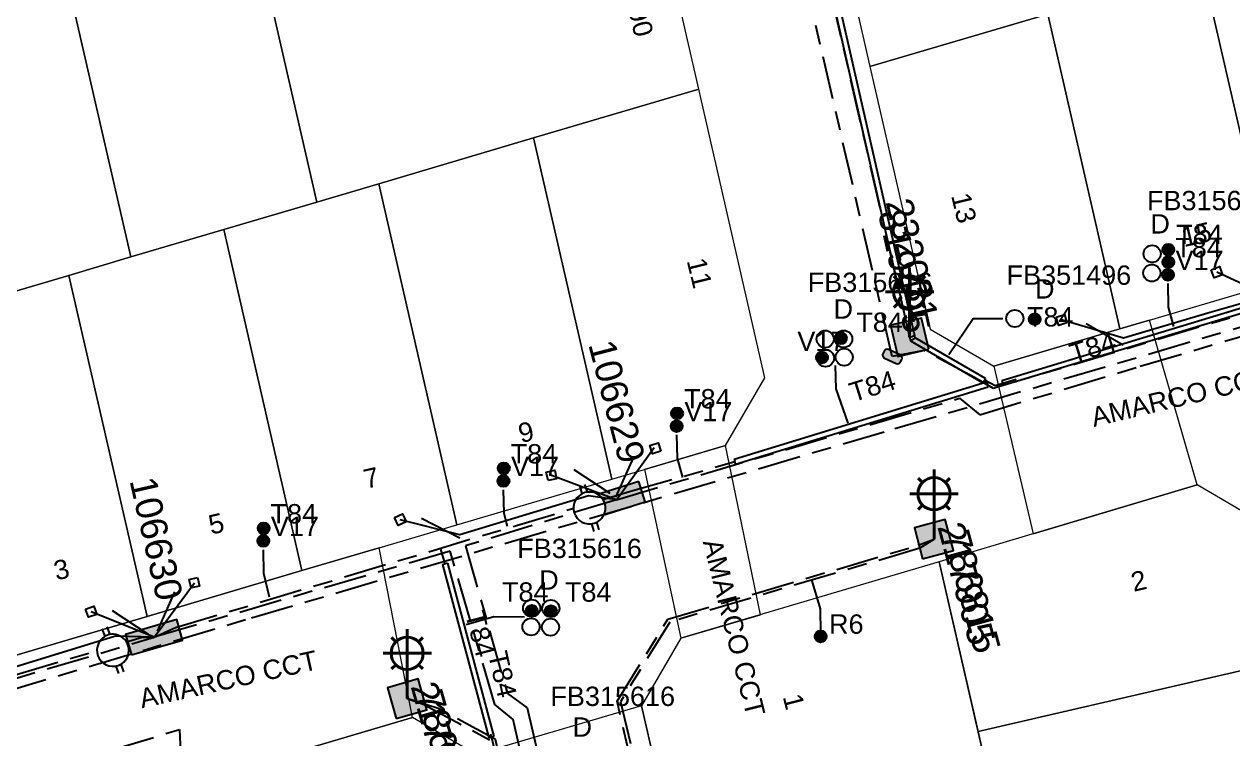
# Model space of a CAD drawing. Header units: metres. Extents: x 303957 to 307239, y 6268736 to 6272503.
# Drawn here: x 305712.5 to 305825, y 6269587.2 to 6269653.7 of the extents above; entities that cross this region are included whole.
import ezdxf
from ezdxf.enums import TextEntityAlignment as Align

# ---------------------------------------------------------------- set-up
doc = ezdxf.new("R2010")
doc.units = ezdxf.units.M
doc.linetypes.add('Cable Exist UG', pattern=[8.2, 4, -1.2, 1.8, -1.2])
doc.layers.get('0').update_dxf_attribs({"color": 6})
doc.layers.add('Cadastre Land Parcels_SP_EXT', color=9, linetype='Continuous', lineweight=5)
doc.layers.add('Cadastre Roads_SP_EXT', color=9, linetype='Continuous', lineweight=5)
for name, color, linetype in [('Duct_SP_EXT', 7, 'Continuous'), ('Equip_LV_EXT', 7, 'Continuous'), ('Equip_SP_SL_EXT', 7, 'Continuous'), ('Mains_HV_EXT', 7, 'Continuous'), ('Mains_LV_EXT', 7, 'Continuous'), ('Mains_LV_SL_EXT', 7, 'Continuous'), ('Services_SP_EXT', 7, 'Continuous'), ('SupportsUG_SP_LV_EXT', 7, 'Continuous'), ('SupportsUG_SP_LV_SL_EXT', 7, 'Continuous'), ('Trench_SP_EXT', 7, 'Continuous')]:
    doc.layers.add(name, color=color, linetype=linetype)
doc.styles.add('COLUMN_LABEL', font='arial.ttf')
doc.styles.add('iecARIAL', font='arial.ttf', dxfattribs={"height": 2})
doc.styles.add('POLE_LABEL', font='arial.ttf')
doc.styles.get("Standard").update_dxf_attribs({"font": 'arial.ttf'})

# ---------------------------------------------------------------- blocks, each defined once
blk = doc.blocks.new('COLUMN_EXT')
blk.add_hatch(color=256).paths.add_polyline_path([(-1.49, 1.48), (-1.49, -1.49), (1.48, -1.49), (1.48, 1.48)])
blk.add_lwpolyline([(-1.49, -1.49), (1.48, -1.49), (1.48, 1.48), (-1.49, 1.48)], close=True)
for tag, height, style, flags, p in [('ASSET_NUM', 2.5, 'COLUMN_LABEL', 8, (2, 2)), ('STRUCTURE_PLANT_NUMBER', 0.2, 'POLE_LABEL', 9, (1.81, 0.03)), ('STREET_CODE', 0.2, 'COLUMN_LABEL', 9, (1.81, -0.2))]:
    blk.add_attdef(tag, text='', height=height, dxfattribs=dict(style=style, flags=flags)).set_placement(p, align=Align.MIDDLE_LEFT)
at = {"flags": 9}
for tag, p in [('COLUMN_TYPE', (1.81, -0.4)), ('OWNED_BY', (1.81, -0.6)), ('STATE', (1.81, -0.8)), ('USAGE', (1.81, -1)), ('LEGEND', (1.81, -1.2)), ('STREETNAME', (1.81, -1.6)), ('SUBURB', (1.81, -1.8)), ('LOCATION', (1.81, -1.4)), ('NOTES', (1.81, -2))]:
    blk.add_attdef(tag, text='', height=0.2, dxfattribs=at).set_placement(p, align=Align.MIDDLE_LEFT)
at = {"flags": 1}
blk.add_attdef('Z', (1.81, -2.35), '', height=0.2, dxfattribs=at)
blk = doc.blocks.new('PILLAR_EXT')
blk.add_hatch(color=256).paths.add_polyline_path([(-2.475, 0.99), (-2.475, -0.99), (2.475, -0.99), (2.475, 0.99)])
blk.add_lwpolyline([(-2.475, -0.99), (2.475, -0.99), (2.475, 0.99), (-2.475, 0.99)], close=True)
at = {"style": 'iecARIAL', "flags": 8}
blk.add_attdef('ASSET_NUM', (1.5, 3.5), '', height=2.5, dxfattribs=at)
for tag, p, flags in [('OWNED_BY', (0, -0.2), 9), ('STATE', (0, -0.4), 9), ('SUPPORT_TYPE', (0, -0.6), 9), ('USAGE', (0, -0.8), 9), ('LEGEND', (0, -1), 9), ('LOCATION', (0, -1.2), 9), ('STREETNAME', (0, -1.8), 9), ('SUBURB', (0, -2), 1), ('NOTES', (0, -1.4), 9), ('PARENT', (0, -1.6), 9)]:
    blk.add_attdef(tag, p, '', height=0.2, dxfattribs=dict(flags=flags))
blk = doc.blocks.new('DUCT_EXT')
blk.add_circle((0, 0.8), 0.8)
at = {"flags": 1}
blk.add_attdef('Z', (0, 0), '', height=0.2, dxfattribs=at)
at = {"flags": 9}
for tag, p in [('DUCT_CODE', (0, 0)), ('XSECT_TYPE', (0, -0.2)), ('STATE', (0, -0.6)), ('FB_REFERENCE', (0, -0.4)), ('NOTES', (0, -0.8))]:
    blk.add_attdef(tag, text='', height=0.2, dxfattribs=at).set_placement(p, align=Align.MIDDLE_LEFT)
blk = doc.blocks.new('SL_LANTERN_EXT')
at = {"lineweight": 40}
for p, q in [((-1.46, 5.68), (-1.06, 5.28)), ((0, 1.97), (0, 6.47)), ((1.46, 5.68), (1.06, 5.28)), ((-2.25, 4.22), (2.25, 4.22)), ((-1.46, 2.76), (-1.06, 3.16)), ((0, 0), (0, 2.72)), ((1.46, 2.76), (1.06, 3.16))]:
    blk.add_line(p, q, dxfattribs=at)
blk.add_circle((0, 4.22), 1.5, dxfattribs=at)
at = {"style": 'iecARIAL', "flags": 8}
blk.add_attdef('ASSET_NUM', (1.5, 1.5), '', height=2.5, dxfattribs=at)
for tag, p, height, flags in [('CONSTRUCTED_VOLTAGE', (0.98, -0.65), 0.2, 9), ('CONTROL_TYPE', (0.98, -0.85), 0.2, 9), ('LANTERN_PURPOSE', (0.98, -1.05), 0.2, 9), ('LANTERN_TYPE', (0.98, -1.25), 0.2, 9), ('LNUMBER', (2.18, -3.25), 2.5, 8), ('OPERATING_VOLTAGE', (0.98, -1.65), 0.2, 9), ('ORIENTATION', (0.98, -1.85), 0.2, 9), ('OWNED_BY', (0.98, -2.05), 0.2, 9), ('STATE', (0.98, -2.25), 0.2, 9), ('NO_PHASES', (0.98, -1.45), 0.2, 9), ('USAGE', (0.98, -2.45), 0.2, 9), ('CEXIST', (0.98, -2.65), 0.2, 9), ('CNEW', (0.98, -2.85), 0.2, 9), ('CNUMBER', (0.98, -3.05), 0.2, 9), ('CREMOVE', (0.98, -3.25), 0.2, 9), ('CREPLACE', (0.98, -3.45), 0.2, 9), ('LKINGHEIGHT', (0.98, -3.65), 0.2, 9), ('LBRACKET', (0.98, -3.85), 0.2, 9), ('LBRACKETVOCAB', (0.98, -4.05), 0.2, 9), ('LCATEGORY', (0.98, -4.25), 0.2, 9), ('LCHARGE1', (0.98, -4.45), 0.2, 9), ('LCHARGE1PERCENT', (0.98, -4.65), 0.2, 9), ('LCHARGE2', (0.98, -4.85), 0.2, 9), ('LCHARGE2PERCENT', (0.98, -5.05), 0.2, 9), ('LCHARGE3', (0.98, -5.25), 0.2, 9), ('LCHARGE3PERCENT', (0.98, -5.45), 0.2, 9), ('LEXIST', (0.98, -5.65), 0.2, 9), ('LLAMP', (0.98, -5.85), 0.2, 9), ('LLAMPVOCAB', (0.98, -6.05), 0.2, 9), ('LMAST', (0.98, -6.25), 0.2, 9), ('LMASTVOCAB', (0.98, -6.45), 0.2, 9), ('LNEW', (0.98, -6.65), 0.2, 9), ('LANTNUMBER', (0.98, -6.85), 0.2, 9), ('LOUTREACH', (0.98, -7.25), 0.2, 9), ('LOUTREACHVOCAB', (0.98, -7.45), 0.2, 9), ('LRATECODE', (0.98, -7.65), 0.2, 9), ('LREMOVE', (0.98, -7.85), 0.2, 9), ('LREPLACE', (0.98, -8.05), 0.2, 9), ('LTYPE', (0.98, -8.25), 0.2, 9), ('LTYPEVOCAB', (0.98, -8.45), 0.2, 9), ('LEGEND', (0.98, -8.65), 0.2, 9), ('LOCATION', (0.98, -8.85), 0.2, 9), ('NOTES', (0.98, -9.05), 0.2, 9), ('STREETNAME', (0.98, -9.25), 0.2, 9), ('SUBURB', (0.98, -9.45), 0.2, 1)]:
    blk.add_attdef(tag, p, '', height=height, dxfattribs=dict(flags=flags))
blk = doc.blocks.new('CCP_EXT')
at = {"flags": 9}
for tag, p in [('STATE', (0, -1.8)), ('LEGEND', (0, -1.4)), ('LIFE_SUPPORT', (0, -1.6)), ('NOTES', (0, -2))]:
    blk.add_attdef(tag, text='', height=0.2, dxfattribs=at).set_placement(p, align=Align.MIDDLE_LEFT)
blk.add_wipeout([(0, 0.57), (0.57, 0), (0, -0.57), (-0.57, 0)])
blk.add_lwpolyline([(-0.57, 0), (0, 0.57), (0.57, 0), (0, -0.57), (-0.57, 0)])
at = {"flags": 1}
blk.add_attdef('Z', (0, 0), '', height=0.2, dxfattribs=at)
at = {"flags": 9}
for tag, p in [('CCP_TYPE', (0, 0)), ('CONSTRUCTED_VOLTAGE', (0, -0.2)), ('OPERATING_VOLTAGE', (0, -0.6)), ('ORIENTATION', (0, -0.8)), ('OWNED_BY', (0, -1)), ('NO_PHASES', (0, -0.4)), ('USAGE', (0, -1.2))]:
    blk.add_attdef(tag, text='', height=0.2, dxfattribs=at).set_placement(p, align=Align.MIDDLE_LEFT)
blk = doc.blocks.new('LV_STJ_EXT')
h = blk.add_hatch(color=256)
edge = h.paths.add_edge_path()
edge.add_ellipse((-0.59, 0.13), major_axis=(0.226, 0.226), ratio=1, start_angle=45, end_angle=135)
edge.add_line((-0.91, 0.13), (-0.91, -0.13))
edge.add_ellipse((-0.59, -0.13), major_axis=(0.226, 0.226), ratio=1, start_angle=135, end_angle=225)
edge.add_line((-0.59, -0.45), (0.59, -0.45))
edge.add_ellipse((0.59, -0.13), major_axis=(-0.226, 0.226), ratio=1, start_angle=135, end_angle=225)
edge.add_line((0.91, -0.13), (0.91, 0.13))
edge.add_ellipse((0.59, 0.13), major_axis=(-0.226, 0.226), ratio=1, start_angle=225, end_angle=315)
edge.add_line((0.59, 0.45), (-0.59, 0.45))
blk.add_lwpolyline([(-0.91, 0.13), (-0.91, -0.13, 0.414214), (-0.59, -0.45), (0.59, -0.45, 0.414214), (0.91, -0.13), (0.91, 0.13, 0.414214), (0.59, 0.45), (-0.59, 0.45, 0.414214)], format="xyb", close=True)
at = {"flags": 1}
blk.add_attdef('Z', (0, 0), '', height=0.2, dxfattribs=at)
at = {"flags": 9}
for tag, p in [('ORIENTATION', (0, 0)), ('USAGE', (0, -0.2)), ('LEGEND', (0, -0.4)), ('NOTES', (0, -0.6))]:
    blk.add_attdef(tag, text='', height=0.2, dxfattribs=at).set_placement(p, align=Align.MIDDLE_LEFT)
blk = doc.blocks.new('LV_UG_LINKS_OPEN_EXT')
blk.add_wipeout([(-0.25, 1.47), (-0.43, 1.43), (-0.61, 1.36), (-0.77, 1.28), (-0.93, 1.17), (-1.07, 1.05), (-1.19, 0.9), (-1.29, 0.75), (-1.38, 0.58), (-1.44, 0.4), (-1.48, 0.22), (-1.49, 0.03), (-1.49, -0.16), (-1.45, -0.34), (-1.4, -0.52), (-1.32, -0.69), (-1.23, -0.85), (-1.11, -1), (-0.98, -1.13), (-0.83, -1.24), (-0.66, -1.34), (-0.49, -1.41), (-0.31, -1.46), (-0.13, -1.49), (0.06, -1.49), (0.25, -1.47), (0.43, -1.43), (0.61, -1.36), (0.77, -1.28), (0.93, -1.17), (1.07, -1.05), (1.19, -0.9), (1.29, -0.75), (1.38, -0.58), (1.44, -0.4), (1.48, -0.22), (1.49, -0.03), (1.49, 0.16), (1.45, 0.34), (1.4, 0.52), (1.32, 0.69), (1.23, 0.85), (1.11, 1), (0.98, 1.13), (0.83, 1.24), (0.66, 1.34), (0.49, 1.41), (0.31, 1.46), (0.13, 1.49), (-0.06, 1.49)])
for p, q in [((-0.25, 1.47), (-0.25, 2.22)), ((0.25, 1.47), (0.25, 2.22)), ((-0.25, -1.47), (-0.25, -2.22)), ((0.25, -1.47), (0.25, -2.22))]:
    blk.add_line(p, q)
blk.add_lwpolyline([(0, -1.49, 1), (0, 1.49, 1)], format="xyb", close=True)
at = {"flags": 9}
for tag, p in [('ACTUAL_STATUS', (0, 0)), ('CONSTRUCTED_VOLTAGE', (0, -0.2)), ('OPERATING_VOLTAGE', (0, -0.6)), ('ORIENTATION', (0, -0.8)), ('STATE', (0, -1)), ('SWITCH_TYPE', (0, -1.2)), ('NO_PHASES', (0, -0.4)), ('USAGE', (0, -1.4)), ('NOTES', (0, -1.6))]:
    blk.add_attdef(tag, text='', height=0.2, dxfattribs=at).set_placement(p, align=Align.MIDDLE_LEFT)
at = {"flags": 1}
blk.add_attdef('Z', (0, 0), '', height=0.2, dxfattribs=at)
blk = doc.blocks.new('CABLE_LARGE_EXT')
h = blk.add_hatch(color=256)
edge = h.paths.add_edge_path()
edge.add_arc((0, 0.55), 0.55, 0, 360)
blk.add_circle((0, 0.55), 0.55)
at = {"flags": 1}
blk.add_attdef('Z', (0, 0), '', height=0.2, dxfattribs=at)
at = {"flags": 9}
for tag, p in [('COND_CODE', (0, 0)), ('STATE', (0, -0.4)), ('XSECT_SIZE', (0, -0.6)), ('FB_REFERENCE', (0, -0.2)), ('NOTES', (0, -0.8))]:
    blk.add_attdef(tag, text='', height=0.2, dxfattribs=at).set_placement(p, align=Align.MIDDLE_LEFT)

msp = doc.modelspace()

# ---------------------------------------------------------------- linework, layer by layer
at = {"layer": 'Cadastre Land Parcels_SP_EXT', "linetype": 'Continuous'}
for points in [[(305716.65, 6269630.3), (305722.41, 6269632.01), (305712.93, 6269673.32), (305765.71, 6269689.24), (305764.82, 6269693.14), (305712.04, 6269677.22), (305695.68, 6269667.99), (305705.12, 6269626.9), (305716.65, 6269630.3)], [(305731.06, 6269634.56), (305739.71, 6269637.12), (305735.68, 6269654.7), (305731.11, 6269674.62), (305766.61, 6269685.33), (305765.71, 6269689.24), (305712.93, 6269673.32), (305722.41, 6269632.01), (305731.06, 6269634.56)], [(305807.74, 6269654.61), (305808.49, 6269654.84), (305804.87, 6269670.62), (305787.33, 6269666.59), (305791.2, 6269649.72), (305807.74, 6269654.61)], [(305745.48, 6269638.82), (305759.89, 6269643.08), (305775.26, 6269647.62), (305771.23, 6269665.2), (305735.68, 6269654.7), (305739.71, 6269637.12), (305745.48, 6269638.82)], [(305843.67, 6269633.95), (305844.23, 6269634.11), (305837.5, 6269663.41), (305825.79, 6269659.95), (305822.16, 6269658.87), (305828.88, 6269629.58), (305843.67, 6269633.95)], [(305817.22, 6269626.13), (305828.88, 6269629.58), (305822.16, 6269658.87), (305808.49, 6269654.83), (305807.74, 6269654.61), (305814.47, 6269625.32), (305817.22, 6269626.13)], [(305814.47, 6269625.32), (305807.74, 6269654.61), (305791.2, 6269649.72), (305796.8, 6269625.3), (305802.72, 6269621.84), (305814.47, 6269625.32)], [(305770.21, 6269612.24), (305777.75, 6269614.47), (305781.43, 6269620.76), (305775.26, 6269647.62), (305759.89, 6269643.08), (305767.17, 6269611.34), (305770.21, 6269612.24)], [(305767.17, 6269611.34), (305759.89, 6269643.08), (305745.48, 6269638.82), (305752.76, 6269607.09), (305767.17, 6269611.34)], [(305745.53, 6269604.95), (305752.76, 6269607.09), (305745.48, 6269638.82), (305739.71, 6269637.12), (305731.06, 6269634.56), (305738.34, 6269602.83), (305745.53, 6269604.95)], [(305738.34, 6269602.83), (305731.06, 6269634.56), (305722.41, 6269632.01), (305716.65, 6269630.3), (305723.93, 6269598.57), (305738.34, 6269602.83)], [(305723.93, 6269598.57), (305716.65, 6269630.3), (305705.12, 6269626.9), (305702.23, 6269626.05), (305709.52, 6269594.31), (305723.93, 6269598.57)], [(305830.49, 6269594.61), (305827.57, 6269607.34), (305821.66, 6269610.8), (305797.64, 6269603.65), (305801.27, 6269587.85), (305830.49, 6269594.61)], [(305801.71, 6269585.92), (305797.64, 6269603.65), (305773.61, 6269596.54), (305769.93, 6269590.25), (305772.47, 6269579.21), (305801.71, 6269585.92)], [(305833.85, 6269579.99), (305830.49, 6269594.61), (305801.27, 6269587.85), (305801.71, 6269585.92), (305804.62, 6269573.23), (305833.85, 6269579.99)], [(305757.48, 6269572.98), (305754.56, 6269585.71), (305748.64, 6269589.16), (305724.61, 6269582.06), (305728.24, 6269566.27), (305757.48, 6269572.98)]]:
    msp.add_lwpolyline(points, close=True, dxfattribs=at)
at = {"layer": 'Cadastre Roads_SP_EXT', "linetype": 'Continuous'}
msp.add_lwpolyline([(305815.15, 6269393.26), (305775.82, 6269564.58), (305772.47, 6269579.21), (305769.93, 6269590.25), (305754.56, 6269585.71), (305757.48, 6269572.98), (305760.84, 6269558.36), (305764.19, 6269543.74), (305794.4, 6269412.14), (305799.64, 6269389.31), (305815.15, 6269393.26)], close=True, dxfattribs=at)
at = {"layer": 'Duct_SP_EXT'}
for p, q in [((305794.9, 6269624.55), (305784.85, 6269668.66)), ((305795.37, 6269624.66), (305785.32, 6269668.77)), ((305794.9, 6269624.55), (305795.14, 6269624.6)), ((305794.9, 6269624.55), (305795.14, 6269624.6)), ((305794.99, 6269624.18), (305794.9, 6269624.55)), ((305794.99, 6269624.18), (305795.2, 6269624.33)), ((305801.72, 6269620.28), (305794.99, 6269624.18)), ((305795.37, 6269624.66), (305795.14, 6269624.6)), ((305795.37, 6269624.66), (305795.14, 6269624.6)), ((305795.41, 6269624.49), (305795.2, 6269624.33)), ((305795.41, 6269624.49), (305795.37, 6269624.66)), ((305801.96, 6269620.69), (305795.41, 6269624.49)), ((305778.56, 6269613.2), (305802.06, 6269620.38)), ((305778.7, 6269612.74), (305802.2, 6269619.92)), ((305801.72, 6269620.28), (305801.84, 6269620.48)), ((305801.96, 6269620.69), (305801.84, 6269620.48)), ((305802.06, 6269620.38), (305802.13, 6269620.15)), ((305802.2, 6269619.92), (305802.13, 6269620.15)), ((305803.47, 6269620.53), (305803.54, 6269620.3)), ((305803.61, 6269620.07), (305803.54, 6269620.3)), ((305778.56, 6269613.2), (305778.63, 6269612.97)), ((305778.7, 6269612.74), (305778.63, 6269612.97)), ((305751.43, 6269603.39), (305751.66, 6269603.45)), ((305751.43, 6269603.39), (305755.73, 6269587.27)), ((305751.89, 6269603.51), (305751.66, 6269603.45)), ((305751.89, 6269603.51), (305756.19, 6269587.4)), ((305755.73, 6269587.27), (305755.96, 6269587.33)), ((305756.19, 6269587.4), (305755.96, 6269587.33))]:
    msp.add_line(p, q, dxfattribs=at)
for points in [[(305818.91, 6269629.53), (305818.96, 6269627.34), (305819.45, 6269625.54)], [(305803.58, 6269626.24), (305800.82, 6269626.24), (305798.54, 6269622.89)], [(305787.97, 6269621.92), (305788.02, 6269619.73), (305789.13, 6269616.56)], [(305773.19, 6269615.45), (305773.26, 6269613.28), (305773.75, 6269611.48)], [(305757.07, 6269610.35), (305757.13, 6269608.18), (305757.43, 6269606.96)], [(305734.72, 6269604.78), (305734.76, 6269602.59), (305735.3, 6269600.39)], [(305786.62, 6269597.03), (305786.61, 6269599.28), (305785.79, 6269601.98)], [(305759.05, 6269598.5), (305756.19, 6269598.52), (305753.61, 6269597.78)]]:
    msp.add_lwpolyline(points, dxfattribs=at)
at = {"layer": 'Mains_LV_EXT', "linetype": 'Cable Exist UG'}
msp.add_lwpolyline([(305793.28, 6269622.75), (305783.66, 6269664.41)], dxfattribs=at)
at = {"layer": 'Mains_LV_SL_EXT', "linetype": 'Cable Exist UG'}
for points in [[(305782.54, 6269678.38), (305784.83, 6269668.42), (305785.94, 6269668.26), (305786.72, 6269665.08), (305785.73, 6269664.47), (305794.89, 6269624.54)], [(305762.81, 6269558.88), (305758.55, 6269577.57), (305758.55, 6269577.57), (305756.34, 6269587.13), (305751.02, 6269590.02), (305748.13, 6269590.92)]]:
    msp.add_lwpolyline(points, dxfattribs=at)
at = {"layer": 'Trench_SP_EXT', "linetype": 'Cable Exist UG'}
for points in [[(305811.31, 6269625.82), (305815.03, 6269623.68)], [(305801.93, 6269620.54), (305802.85, 6269620.05), (305804.81, 6269620.65)], [(305763.64, 6269612.25), (305767.55, 6269609.67), (305769.47, 6269613.98)], [(305749.47, 6269607.72), (305753.65, 6269605.54)], [(305797.16, 6269605.76), (305795.85, 6269604.92), (305795.85, 6269604.92), (305772.57, 6269598.05), (305767.98, 6269590.64), (305770.59, 6269579.66), (305770.46, 6269578.62)], [(305751.66, 6269603.45), (305751.25, 6269604.83)], [(305726.49, 6269600.85), (305724.63, 6269596.69)], [(305748.13, 6269590.92), (305749.63, 6269590.42), (305749.63, 6269590.42), (305756.08, 6269586.93), (305759.01, 6269573.84), (305759.4, 6269572.31), (305759.4, 6269572.31), (305762.5, 6269558.72)], [(305755.88, 6269587.64), (305756.14, 6269586.66)]]:
    msp.add_lwpolyline(points, dxfattribs=at)

# ---------------------------------------------------------------- block references
at = {"layer": 'Duct_SP_EXT'}
for name, p in [('CABLE_LARGE_EXT', (305818.97, 6269632.14)), ('DUCT_EXT', (305817.46, 6269631.5)), ('CABLE_LARGE_EXT', (305818.96, 6269630.98)), ('DUCT_EXT', (305817.43, 6269629.72)), ('CABLE_LARGE_EXT', (305818.93, 6269629.8)), ('DUCT_EXT', (305804.68, 6269625.49)), ('CABLE_LARGE_EXT', (305806.53, 6269625.67)), ('DUCT_EXT', (305787.03, 6269623.57)), ('CABLE_LARGE_EXT', (305788.49, 6269623.9)), ('DUCT_EXT', (305788.75, 6269623.58)), ('CABLE_LARGE_EXT', (305786.73, 6269622.11)), ('DUCT_EXT', (305787.06, 6269621.8)), ('DUCT_EXT', (305788.8, 6269621.89)), ('CABLE_LARGE_EXT', (305773.25, 6269616.91)), ('CABLE_LARGE_EXT', (305773.21, 6269615.72)), ('CABLE_LARGE_EXT', (305757.12, 6269611.8)), ('CABLE_LARGE_EXT', (305757.09, 6269610.62)), ('CABLE_LARGE_EXT', (305734.77, 6269606.22)), ('CABLE_LARGE_EXT', (305734.74, 6269605.04)), ('DUCT_EXT', (305759.72, 6269598.54)), ('CABLE_LARGE_EXT', (305759.72, 6269598.54)), ('DUCT_EXT', (305761.5, 6269598.51)), ('CABLE_LARGE_EXT', (305761.5, 6269598.51)), ('DUCT_EXT', (305759.66, 6269596.8)), ('DUCT_EXT', (305761.47, 6269596.77)), ('CABLE_LARGE_EXT', (305786.61, 6269596.16))]:
    msp.add_blockref(name, p, dxfattribs=at)
at = {"layer": 'Equip_LV_EXT', "rotation": 335.2248595057058}
msp.add_blockref('LV_STJ_EXT', (305793.28, 6269622.75), dxfattribs=at)
at = {"layer": 'Equip_SP_SL_EXT'}
ref = msp.add_blockref('SL_LANTERN_EXT', (305794.89, 6269624.54), dxfattribs=at)
ref.add_attrib('ASSET_NUM', '232031', dxfattribs={"layer": '0', "height": 2.5, "rotation": 282.4879, "style": 'iecARIAL'}).set_placement((305796.39, 6269626.04), align=Align.MIDDLE_RIGHT)
ref = msp.add_blockref('SL_LANTERN_EXT', (305797.16, 6269605.76), dxfattribs=at)
ref.add_attrib('ASSET_NUM', '217905', dxfattribs={"layer": '0', "height": 2.5, "rotation": 285.1868, "style": 'iecARIAL'}).set_placement((305798.66, 6269607.26), align=Align.MIDDLE_LEFT)
ref = msp.add_blockref('SL_LANTERN_EXT', (305748.13, 6269590.92), dxfattribs=at)
ref.add_attrib('ASSET_NUM', '217906', dxfattribs={"layer": '0', "height": 2.5, "rotation": 285.9271, "style": 'iecARIAL'}).set_placement((305749.63, 6269592.42), align=Align.MIDDLE_LEFT)
at = {"layer": 'SupportsUG_SP_LV_EXT'}
ref = msp.add_blockref('PILLAR_EXT', (305767.62, 6269609.43), dxfattribs=dict(at, rotation=197.3436826502978))
ref.add_attrib('ASSET_NUM', '106629', dxfattribs={"layer": '0', "height": 2.5, "rotation": 284.6275, "style": 'iecARIAL'}).set_placement((305769.12, 6269612.93), align=Align.MIDDLE_RIGHT)
ref = msp.add_blockref('PILLAR_EXT', (305724.58, 6269596.63), dxfattribs=dict(at, rotation=16.18961702927609))
ref.add_attrib('ASSET_NUM', '106630', dxfattribs={"layer": '0', "height": 2.5, "rotation": 282.8239, "style": 'iecARIAL'}).set_placement((305726.08, 6269600.13), align=Align.MIDDLE_RIGHT)
at = {"layer": 'SupportsUG_SP_LV_SL_EXT'}
ref = msp.add_blockref('COLUMN_EXT', (305794.89, 6269624.54), dxfattribs=dict(at, rotation=102.9230212346399))
ref.add_attrib('ASSET_NUM', '819495', dxfattribs={"layer": '0', "height": 2.5, "rotation": 282.4879, "style": 'COLUMN_LABEL'}).set_placement((305796.89, 6269625.29), align=Align.TOP_RIGHT)
ref = msp.add_blockref('COLUMN_EXT', (305797.16, 6269605.76), dxfattribs=dict(at, rotation=14.93493925040465))
ref.add_attrib('ASSET_NUM', '786815', dxfattribs={"layer": '0', "height": 2.5, "rotation": 285.1868, "style": 'COLUMN_LABEL'}).set_placement((305799.16, 6269606.51), align=Align.MIDDLE_LEFT)
ref = msp.add_blockref('COLUMN_EXT', (305748.13, 6269590.92), dxfattribs=dict(at, rotation=15.91922202713392))
ref.add_attrib('ASSET_NUM', '786816', dxfattribs={"layer": '0', "height": 2.5, "rotation": 285.9271, "style": 'COLUMN_LABEL'}).set_placement((305750.13, 6269591.67), align=Align.MIDDLE_LEFT)

# ---------------------------------------------------------------- texts
at = {"layer": 'Cadastre Land Parcels_SP_EXT', "linetype": 'Continuous'}
for s, rotation, p in [('90', 284.0362, (305768.66, 6269655.06)), ('13', 283.7252, (305798.74, 6269637.72)), ('15', 12.9753, (305820.42, 6269632.92)), ('11', 283.7863, (305774.13, 6269631.67)), ('9', 12.9178, (305758.71, 6269614.69)), ('7', 12.7244, (305744.3, 6269610.43)), ('5', 12.9178, (305729.88, 6269606.17)), ('3', 12.6679, (305715.47, 6269601.91)), ('2', 12.9912, (305815.73, 6269600.85)), ('1', 284.3289, (305783.07, 6269591.11))]:
    msp.add_text(s, height=1.8, rotation=rotation, dxfattribs=at).set_placement(p)
at = {"layer": 'Cadastre Roads_SP_EXT'}
for rotation, p in [(13.3925, (305812.03, 6269616.19)), (284.0362, (305775.63, 6269605.52)), (12.5288, (305723.43, 6269590.02))]:
    msp.add_text('AMARCO CCT', height=1.8, rotation=rotation, dxfattribs=at).set_placement(p)
at = {"layer": 'Duct_SP_EXT'}
for s, p in [('FB315616', (305816.98, 6269636.36)), ('D', (305817.3, 6269634.19)), ('T84', (305819.7, 6269633.21)), ('T84', (305819.61, 6269631.98)), ('FB351496', (305803.91, 6269629.42)), ('FB315616', (305785.41, 6269628.75)), ('D', (305806.56, 6269628.14)), ('D', (305787.81, 6269626.27)), ('T84', (305789.93, 6269625.04)), ('V17', (305784.44, 6269623.26)), ('T84', (305773.9, 6269617.92)), ('V17', (305773.93, 6269616.73)), ('T84', (305735.41, 6269607.22)), ('V17', (305735.44, 6269606.04)), ('FB315616', (305758.37, 6269604)), ('D', (305760.42, 6269601.06)), ('T84', (305756.95, 6269599.94)), ('T84', (305762.81, 6269599.94)), ('R6', (305787.39, 6269596.96)), ('FB315616', (305761.46, 6269590.24)), ('D', (305763.52, 6269587.38))]:
    msp.add_text(s, height=1.8, dxfattribs=at).set_placement(p)
at = {"layer": 'Mains_LV_EXT'}
for rotation, p in [(17.3888, (305789.63, 6269618.49)), (284.6085, (305753.5, 6269598.82)), (282.8218, (305755.64, 6269595.1))]:
    msp.add_text('T84', height=1.8, rotation=rotation, dxfattribs=at).set_placement(p)

# ---------------------------------------------------------------- next in the draw order: block references
at = {"layer": 'Services_SP_EXT'}
for p, rotation in [((305823.48, 6269630.59), 335.3422978278179), ((305809.03, 6269626.15), 332.4929647894003), ((305771.22, 6269614.2), 153.1229372780597), ((305761.55, 6269611.69), 57.12293749136877), ((305747.49, 6269607.57), 339.7018604058272), ((305728.33, 6269601.7), 238.1896171143153), ((305718.72, 6269599), 334.1896171060793)]:
    msp.add_blockref('CCP_EXT', p, dxfattribs=dict(at, rotation=rotation))

# ---------------------------------------------------------------- next in the draw order: linework, layer by layer
at = {"layer": 'Cadastre Roads_SP_EXT', "linetype": 'Continuous'}
for points in [[(305821.66, 6269610.8), (305817.22, 6269626.13), (305814.47, 6269625.32), (305802.72, 6269621.84), (305806.4, 6269606.26), (305821.66, 6269610.8)], [(305781.02, 6269598.73), (305777.75, 6269614.47), (305770.21, 6269612.24), (305773.61, 6269596.54), (305781.02, 6269598.73)], [(305724.61, 6269582.06), (305748.64, 6269589.16), (305745.53, 6269604.95), (305738.34, 6269602.83), (305723.93, 6269598.57), (305709.52, 6269594.31), (305698.94, 6269591.18), (305700.58, 6269574.96), (305724.61, 6269582.06)]]:
    msp.add_lwpolyline(points, close=True, dxfattribs=at)
at = {"layer": 'Duct_SP_EXT'}
for p, q in [((305803.47, 6269620.53), (305828.95, 6269628.26)), ((305803.61, 6269620.07), (305829.09, 6269627.8))]:
    msp.add_line(p, q, dxfattribs=at)
at = {"layer": 'Mains_LV_EXT', "linetype": 'Cable Exist UG'}
for points in [[(305829.68, 6269627.81), (305803.58, 6269620.04), (305802.71, 6269619.76), (305800.92, 6269620.8), (305800.92, 6269620.8), (305796.25, 6269623.31), (305793.28, 6269622.75)], [(305762.81, 6269558.88), (305764.02, 6269562.39), (305764.02, 6269562.39), (305757.98, 6269588.99), (305756.29, 6269590.38), (305752.14, 6269604.65), (305752.14, 6269604.65), (305724.58, 6269596.63)]]:
    msp.add_lwpolyline(points, dxfattribs=at)
at = {"layer": 'Services_SP_EXT'}
for points in [[(305829.59, 6269627.78), (305823.48, 6269630.59)], [(305829.59, 6269627.78), (305826.13, 6269627.77), (305822.63, 6269626.77), (305822.63, 6269626.77), (305814.79, 6269624.47), (305809.03, 6269626.15)], [(305724.58, 6269596.63), (305728.33, 6269601.7)]]:
    msp.add_lwpolyline(points, dxfattribs=at)
at = {"layer": 'Trench_SP_EXT', "linetype": 'Cable Exist UG'}
for points in [[(305767.48, 6269609.79), (305768.92, 6269610.21), (305768.92, 6269610.21), (305778.63, 6269612.97)], [(305724.53, 6269596.6), (305726.58, 6269597.53), (305726.58, 6269597.53), (305767.48, 6269609.79)]]:
    msp.add_lwpolyline(points, dxfattribs=at)
msp.add_lwpolyline([(305720.68, 6269599.11), (305724.53, 6269596.6), (305723.48, 6269596.6), (305723.48, 6269596.6), (305698.9, 6269589.34), (305693.22, 6269592.4), (305692.44, 6269592.81), (305692.44, 6269592.81, -0.169684), (305691.65, 6269594.39)], format="xyb", dxfattribs=at)

# ---------------------------------------------------------------- next in the draw order: texts
at = {"layer": 'Duct_SP_EXT'}
for s, p in [('V17', (305819.64, 6269630.8)), ('T84', (305805.81, 6269625.54)), ('T84', (305757.76, 6269612.8)), ('V17', (305757.8, 6269611.62))]:
    msp.add_text(s, height=1.8, dxfattribs=at).set_placement(p)
at = {"layer": 'Mains_LV_EXT'}
msp.add_text('T84', height=1.8, rotation=17.3641, dxfattribs=at).set_placement((305810.13, 6269622.09))

# ---------------------------------------------------------------- next in the draw order: block references
at = {"layer": 'Equip_LV_EXT'}
for p, rotation in [((305765.09, 6269608.66), 197.1027292044425), ((305720.74, 6269595.42), 199.7988763733524)]:
    msp.add_blockref('LV_UG_LINKS_OPEN_EXT', p, dxfattribs=dict(at, rotation=rotation))

# ---------------------------------------------------------------- next in the draw order: linework, layer by layer
at = {"layer": 'Mains_HV_EXT', "linetype": 'Cable Exist UG'}
for points in [[(305724.91, 6269461.09), (305716.61, 6269460.03), (305715.55, 6269465.18), (305715.55, 6269465.18), (305692.8, 6269564.42), (305692.39, 6269566.12), (305691.66, 6269569.49), (305692.92, 6269575.68), (305691.16, 6269589.42), (305690.78, 6269591.55), (305693.24, 6269590.3), (305693.24, 6269590.3), (305698.93, 6269588.03), (305710.68, 6269591.56), (305733.63, 6269598.43), (305733.63, 6269598.43), (305793.52, 6269616.04), (305869.65, 6269638.41)], [(305670.05, 6269609.13), (305671.04, 6269605.36), (305674.35, 6269590.94), (305675.07, 6269587.77), (305679.59, 6269567.67), (305692.55, 6269571.07), (305692.55, 6269571.07), (305697.12, 6269579.08), (305726.94, 6269588.05), (305727.35, 6269579.27), (305726.64, 6269577.56)]]:
    msp.add_lwpolyline(points, dxfattribs=at)
at = {"layer": 'Mains_LV_EXT', "linetype": 'Cable Exist UG'}
for points in [[(305767.6, 6269609.43), (305799.54, 6269618.87), (305799.54, 6269618.87), (305801.42, 6269617.33), (305801.42, 6269617.33), (305816.35, 6269621.84), (305827.23, 6269625.06), (305829.59, 6269627.78)], [(305685.23, 6269620.85), (305686.22, 6269616.63), (305686.22, 6269616.63), (305691.57, 6269592.96), (305698.91, 6269589.03), (305724.58, 6269596.63)], [(305767.6, 6269609.43), (305753.55, 6269605.13), (305757.46, 6269591.39), (305757.46, 6269591.39), (305759.3, 6269590.08), (305765.87, 6269561.43), (305762.81, 6269558.88)]]:
    msp.add_lwpolyline(points, dxfattribs=at)
at = {"layer": 'Mains_LV_SL_EXT', "linetype": 'Cable Exist UG'}
msp.add_lwpolyline([(305770.49, 6269578.62), (305769.83, 6269581.43), (305769.83, 6269581.43), (305767.67, 6269590.68), (305772.38, 6269598.3), (305795.68, 6269605.19), (305797.16, 6269605.76)], dxfattribs=at)
at = {"layer": 'Services_SP_EXT'}
for points in [[(305767.62, 6269609.43), (305771.12, 6269614.28)], [(305767.62, 6269609.43), (305761.42, 6269611.74)], [(305767.65, 6269609.43), (305765.01, 6269609.79), (305753.04, 6269606.16), (305747.49, 6269607.57)], [(305724.58, 6269596.63), (305718.72, 6269599)], [(305724.58, 6269596.63), (305720.99, 6269596.73), (305720.99, 6269596.73), (305709.58, 6269593.23), (305704.25, 6269594.64)]]:
    msp.add_lwpolyline(points, dxfattribs=at)

doc.saveas('drawing.dxf')
